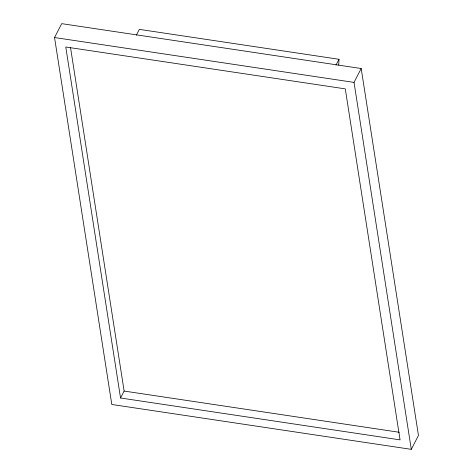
<?xml version="1.0" encoding="UTF-8"?>
<svg xmlns="http://www.w3.org/2000/svg" width="473" height="473" viewBox="0 0 473 473"><rect width="100%" height="100%" fill="white"/><g stroke="black" fill="none" stroke-linecap="round" stroke-linejoin="round"><path stroke-width="0.71" d="M338.715 65.156L338.999 59.285L139.34 29.373L136.319 35.227M54.543 37.533L61.709 23.65L361.195 68.52L418.457 435.467L411.291 449.35L111.805 404.48L54.543 37.533L354.029 82.397L361.195 68.52M120.544 398L65.771 47.004L345.29 88.877L400.063 439.878L120.544 398L124.127 391.059L70.495 47.359M335.972 65.138L338.999 59.285M124.127 391.059L399.265 432.281M354.029 82.397L411.291 449.35"/></g></svg>
